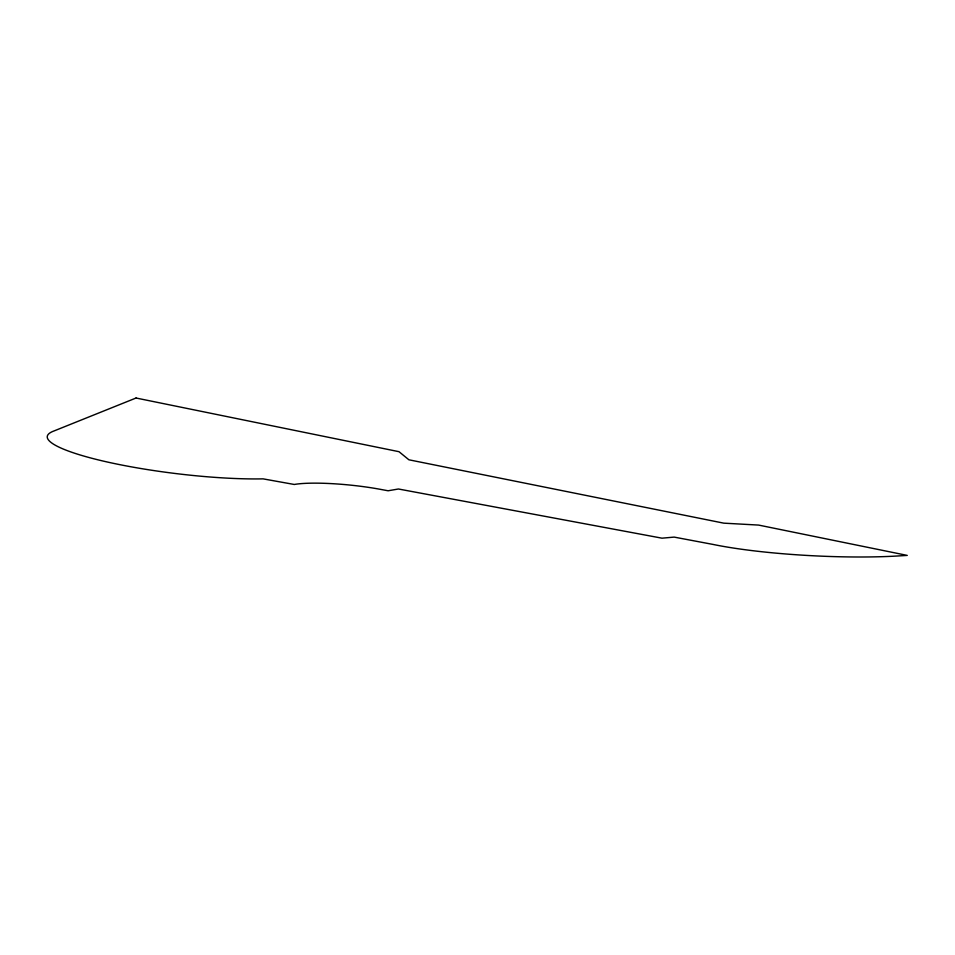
<?xml version="1.0" encoding="UTF-8"?>
<svg xmlns="http://www.w3.org/2000/svg" width="955" height="955" viewBox="0 0 955 955"><rect width="100%" height="100%" fill="white"/><g stroke="black" fill="none" stroke-linecap="round" stroke-linejoin="round"><path stroke-width="1.43" d="M136.04 398.02L54.232 430.872A131.909 21.165 7 0 0 104.489 461.372A131.909 21.165 7 0 0 263.079 478.861L294.283 484.471A62.254 9.24 5.7 0 1 380.114 489.294L388.112 490.775L398.426 488.996L661.994 538.178L674.17 537.104L713.063 544.434A136.147 19.028 2.9 0 0 900.147 555.834L907.25 555.404L758.628 525.083L723.795 523.161L408.907 459.797L398.999 451.691L136.04 398.02"/></g></svg>
